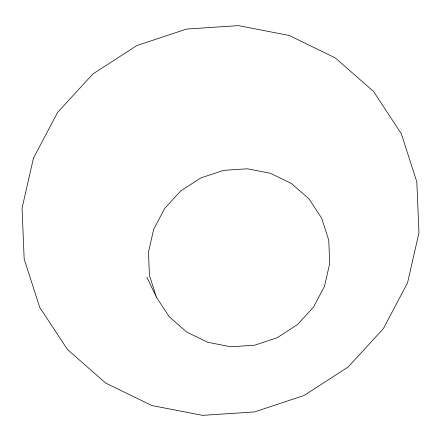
<?xml version="1.0" encoding="UTF-8"?>
<svg xmlns="http://www.w3.org/2000/svg" width="441" height="441" viewBox="0 0 441 441"><rect width="100%" height="100%" fill="white"/><g stroke="black" fill="none" stroke-linecap="round" stroke-linejoin="round"><path stroke-width="0.66" d="M156.511 297.41L169.217 316.732L186.686 332.04L207.728 342.288L230.902 346.78L254.639 345.204L277.312 337.674L297.383 324.697L313.479 307.162L324.51 286.259L329.719 263.42L328.749 240.196L321.671 218.174L308.965 198.847L291.495 183.539L270.46 173.291L247.28 168.798L223.548 170.375L200.87 177.91L180.799 190.881L164.702 208.417L153.672 229.32L148.468 252.158L149.433 275.382L156.511 297.41L146.875 277.268M33.455 158.154L22.05 208.169L24.172 259.027L39.668 307.256L67.495 349.57L105.741 383.091L151.814 405.533L202.568 415.367L254.54 411.916L304.191 395.423L348.142 367.006L383.394 328.611L407.545 282.846L418.95 232.831L416.828 181.973L401.332 133.744L373.505 91.43L335.259 57.909L289.186 35.467L238.432 25.633L186.46 29.084L136.809 45.577L92.858 73.994L57.606 112.389L33.455 158.154"/></g></svg>
